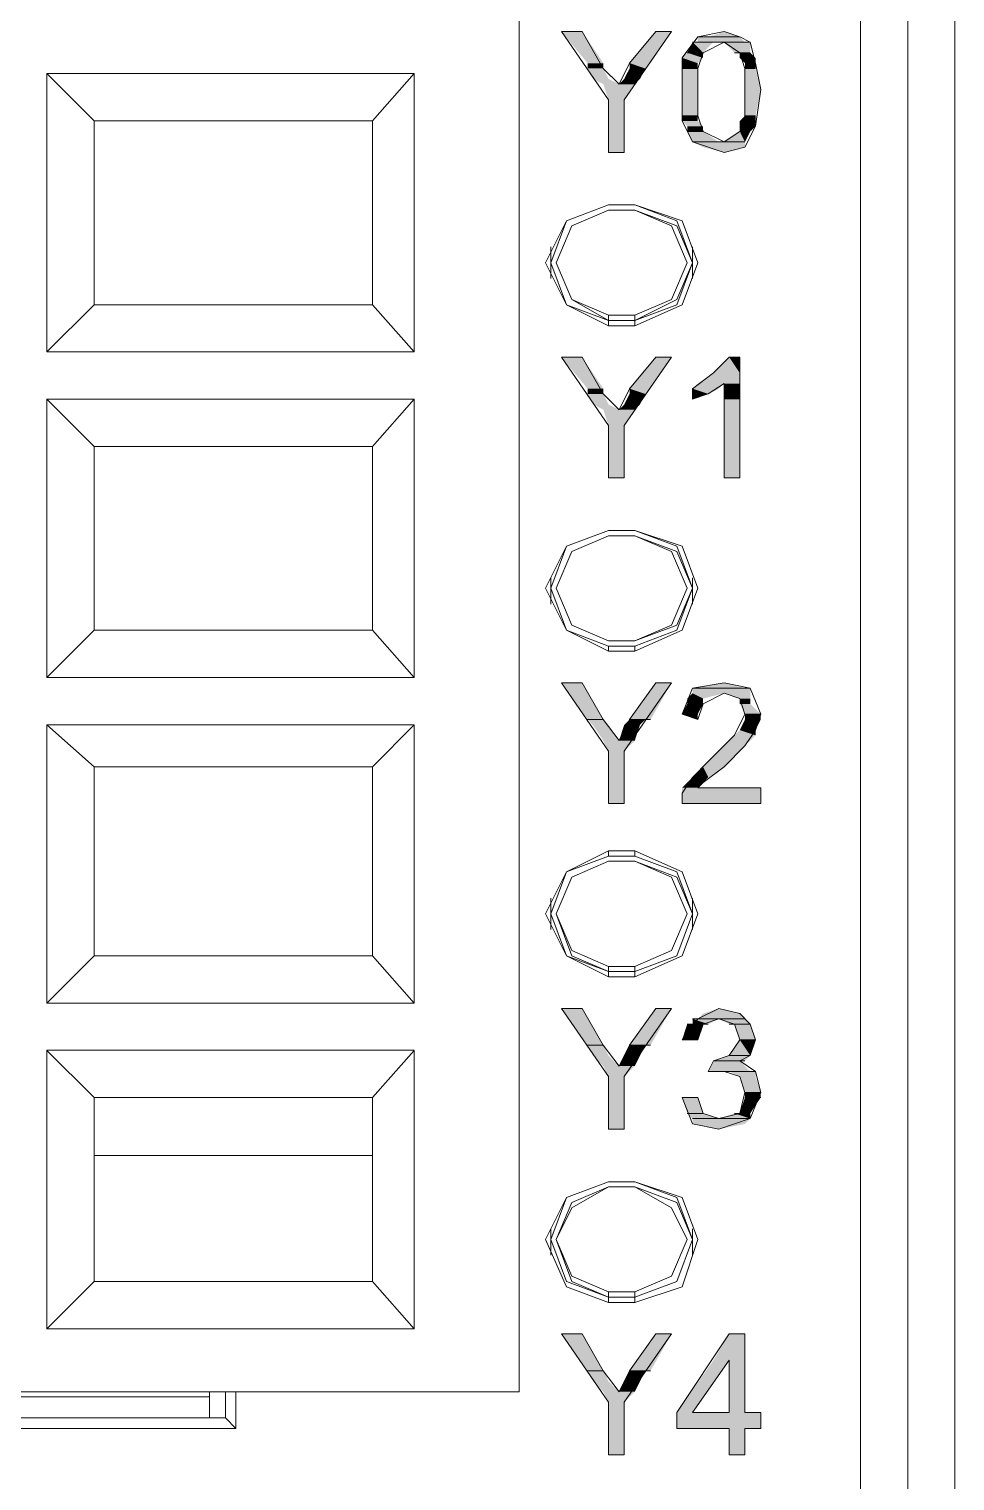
# Model space of a CAD drawing. Header units: millimetres. Extents: x -11 to 1219, y 0 to 1751.
# Drawn here: x 242.86 to 252.85, y 927.26 to 942.92 of the extents above; entities that cross this region are included whole.
import ezdxf

# ---------------------------------------------------------------- set-up
doc = ezdxf.new("R2010")
doc.units = ezdxf.units.MM
doc.header["$LTSCALE"] = 10
doc.layers.add('_MULTI_WIRE', color=9, linetype='CONTINUOUS')
doc.layers.add('PDF_Geometry', color=7, linetype='CONTINUOUS', true_color=0x151d1f)
doc.layers.add('PDF_Solid Fills', color=7, linetype='CONTINUOUS', true_color=0x070809)
doc.layers.get('_MULTI_WIRE').off()

# ---------------------------------------------------------------- blocks, each defined once
blk = doc.blocks.new('DVP-28SWS211R')
at = {"layer": 'PDF_Geometry', "color": 7, "lineweight": 9, "true_color": 0xffffff}
for p, q in [((0, 0), (0, -90.359)), ((45.208, -90.359), (45.208, 0)), ((-0.51, -0.453), (-0.51, -89.906)), ((45.718, -0.453), (45.718, -89.906)), ((41.525, -3.796), (41.525, -36.257)), ((41.979, -21.584), (42.205, -21.584)), ((42.205, -21.584), (41.979, -21.584)), ((42.205, -21.584), (41.979, -21.584)), ((41.979, -21.584), (42.488, -22.321)), ((42.432, -21.981), (42.205, -21.584)), ((42.658, -22.321), (43.168, -21.584)), ((42.998, -21.584), (42.715, -21.924)), ((42.998, -21.584), (43.168, -21.584)), ((43.168, -21.584), (42.998, -21.584)), ((43.168, -21.584), (42.998, -21.584)), ((43.735, -21.584), (43.451, -21.641)), ((43.905, -21.641), (43.735, -21.584)), ((43.451, -21.641), (43.282, -21.867)), ((43.451, -21.697), (43.395, -21.697)), ((43.395, -21.697), (43.621, -21.697)), ((43.621, -21.697), (43.451, -21.697)), ((43.451, -21.697), (43.735, -21.697)), ((43.621, -21.697), (43.451, -21.697)), ((43.565, -21.641), (43.452, -21.641)), ((43.452, -21.641), (43.905, -21.641)), ((43.508, -21.811), (43.735, -21.697)), ((43.905, -21.641), (43.565, -21.641)), ((43.565, -21.641), (43.905, -21.641)), ((43.905, -21.641), (43.565, -21.641)), ((43.735, -21.697), (43.621, -21.697)), ((43.735, -21.697), (44.018, -21.697)), ((44.018, -21.697), (43.735, -21.697)), ((43.735, -21.697), (44.018, -21.697)), ((44.018, -21.697), (43.735, -21.697)), ((43.735, -21.697), (43.905, -21.811)), ((44.018, -21.697), (43.905, -21.641)), ((44.075, -21.924), (44.018, -21.697)), ((42.715, -21.924), (42.602, -22.151)), ((43.282, -21.867), (43.282, -22.207)), ((43.338, -21.811), (43.508, -21.811)), ((43.508, -21.811), (43.338, -21.811)), ((43.338, -21.811), (43.508, -21.811)), ((43.508, -21.811), (43.338, -21.811)), ((43.452, -21.981), (43.508, -21.811)), ((43.848, -21.811), (44.018, -21.811)), ((44.018, -21.811), (43.848, -21.811)), ((43.848, -21.811), (44.018, -21.811)), ((44.018, -21.811), (43.848, -21.811)), ((43.905, -21.811), (43.961, -21.981)), ((44.131, -22.207), (44.075, -21.924)), ((36.427, -22.037), (36.427, -25.04)), ((36.427, -22.037), (36.937, -22.547)), ((40.392, -22.037), (36.427, -22.037)), ((39.939, -22.547), (40.392, -22.037)), ((40.392, -25.04), (40.392, -22.037)), ((42.602, -22.151), (42.432, -21.981)), ((43.282, -21.981), (43.451, -21.981)), ((43.451, -21.981), (43.282, -21.981)), ((43.282, -21.981), (43.451, -21.981)), ((43.451, -21.981), (43.282, -21.981)), ((43.452, -22.207), (43.452, -21.981)), ((43.961, -21.981), (44.075, -21.981)), ((44.075, -21.981), (43.961, -21.981)), ((43.961, -21.981), (44.075, -21.981)), ((44.075, -21.981), (43.961, -21.981)), ((43.961, -21.981), (43.961, -22.207)), ((43.282, -22.207), (43.282, -22.547)), ((43.452, -22.491), (43.452, -22.207)), ((43.961, -22.207), (43.961, -22.491)), ((44.075, -22.604), (44.131, -22.207)), ((42.488, -22.321), (42.488, -22.887)), ((42.658, -22.887), (42.658, -22.321)), ((36.937, -22.547), (39.939, -22.547)), ((36.937, -22.547), (36.937, -24.53)), ((39.939, -24.53), (39.939, -22.547)), ((43.282, -22.491), (43.451, -22.491)), ((43.451, -22.491), (43.282, -22.491)), ((43.282, -22.491), (43.451, -22.491)), ((43.451, -22.491), (43.282, -22.491)), ((43.282, -22.547), (43.395, -22.774)), ((43.508, -22.661), (43.452, -22.491)), ((43.961, -22.491), (43.905, -22.661)), ((43.961, -22.491), (44.075, -22.491)), ((44.075, -22.491), (43.961, -22.491)), ((43.961, -22.491), (44.075, -22.491)), ((44.075, -22.491), (43.961, -22.491)), ((43.338, -22.66), (43.508, -22.66)), ((43.508, -22.66), (43.338, -22.66)), ((43.338, -22.66), (43.508, -22.66)), ((43.508, -22.66), (43.338, -22.66)), ((43.735, -22.774), (43.508, -22.661)), ((43.905, -22.661), (43.735, -22.774)), ((43.905, -22.66), (44.018, -22.66)), ((44.018, -22.66), (43.905, -22.66)), ((43.905, -22.66), (44.018, -22.66)), ((44.018, -22.66), (43.905, -22.66)), ((43.961, -22.83), (44.075, -22.604)), ((43.395, -22.774), (43.735, -22.774)), ((43.735, -22.774), (43.395, -22.774)), ((43.395, -22.774), (43.735, -22.774)), ((43.735, -22.774), (43.395, -22.774)), ((43.395, -22.774), (43.735, -22.887)), ((43.735, -22.774), (43.961, -22.774)), ((43.961, -22.774), (43.735, -22.774)), ((43.735, -22.774), (43.961, -22.774)), ((43.961, -22.774), (43.735, -22.774)), ((43.735, -22.887), (43.961, -22.83)), ((42.488, -22.887), (42.658, -22.887)), ((42.658, -22.887), (42.488, -22.887)), ((42.488, -22.887), (42.658, -22.887)), ((42.035, -23.624), (42.488, -23.454)), ((42.488, -23.454), (42.035, -23.624)), ((42.488, -23.454), (42.488, -23.454)), ((42.488, -23.454), (42.772, -23.454)), ((42.772, -23.454), (42.488, -23.454)), ((42.772, -23.454), (42.772, -23.454)), ((42.772, -23.454), (43.225, -23.624)), ((42.772, -23.454), (43.282, -23.624)), ((42.035, -23.624), (41.809, -24.077)), ((41.865, -24.077), (42.035, -23.624)), ((42.092, -23.68), (42.488, -23.51)), ((42.488, -23.51), (42.092, -23.68)), ((42.488, -23.51), (42.488, -23.51)), ((42.488, -23.51), (42.772, -23.51)), ((42.772, -23.51), (42.488, -23.51)), ((42.772, -23.51), (42.772, -23.51)), ((43.225, -23.68), (42.772, -23.51)), ((43.168, -23.68), (42.772, -23.51)), ((43.225, -23.624), (43.395, -24.077)), ((43.282, -23.624), (43.452, -24.077)), ((41.922, -24.077), (42.092, -23.68)), ((42.092, -23.68), (41.922, -24.077)), ((43.338, -24.077), (43.168, -23.68)), ((43.395, -24.077), (43.225, -23.68)), ((41.865, -24.247), (41.865, -23.907)), ((43.395, -24.247), (43.395, -23.907)), ((41.809, -24.077), (42.035, -24.53)), ((42.035, -24.53), (41.865, -24.077)), ((42.092, -24.473), (41.922, -24.077)), ((41.922, -24.077), (42.092, -24.473)), ((43.168, -24.473), (43.338, -24.077)), ((43.395, -24.077), (43.225, -24.53)), ((43.225, -24.473), (43.395, -24.077)), ((43.452, -24.077), (43.282, -24.53)), ((36.937, -24.53), (36.427, -25.04)), ((39.939, -24.53), (36.937, -24.53)), ((40.392, -25.04), (39.939, -24.53)), ((42.488, -24.7), (42.035, -24.53)), ((42.035, -24.53), (42.488, -24.757)), ((42.488, -24.643), (42.092, -24.473)), ((42.092, -24.473), (42.488, -24.7)), ((42.772, -24.7), (43.225, -24.473)), ((42.772, -24.643), (43.168, -24.473)), ((43.225, -24.53), (42.772, -24.7)), ((43.282, -24.53), (42.772, -24.757)), ((42.488, -24.7), (42.488, -24.643)), ((42.488, -24.643), (42.772, -24.643)), ((42.488, -24.7), (42.772, -24.7)), ((42.772, -24.7), (42.488, -24.7)), ((42.488, -24.757), (42.488, -24.7)), ((42.772, -24.7), (42.772, -24.643)), ((42.772, -24.757), (42.772, -24.7)), ((42.772, -24.757), (42.488, -24.757)), ((36.427, -25.04), (40.392, -25.04)), ((41.979, -25.097), (42.205, -25.097)), ((42.205, -25.097), (41.979, -25.097)), ((42.205, -25.097), (41.979, -25.097)), ((41.979, -25.097), (42.488, -25.833)), ((42.432, -25.493), (42.205, -25.097)), ((42.658, -25.833), (43.168, -25.097)), ((42.998, -25.097), (42.715, -25.436)), ((42.998, -25.097), (43.168, -25.097)), ((43.168, -25.097), (42.998, -25.097)), ((43.168, -25.097), (42.998, -25.097)), ((43.791, -25.097), (43.621, -25.266)), ((43.791, -25.097), (43.905, -25.097)), ((43.905, -25.097), (43.791, -25.097)), ((43.905, -25.097), (43.791, -25.097)), ((43.905, -26.399), (43.905, -25.097)), ((43.621, -25.266), (43.395, -25.436)), ((42.602, -25.663), (42.432, -25.493)), ((42.715, -25.436), (42.602, -25.663)), ((43.395, -25.436), (43.395, -25.55)), ((43.395, -25.55), (43.565, -25.493)), ((43.565, -25.493), (43.735, -25.38)), ((43.735, -25.38), (43.735, -26.399)), ((36.427, -25.55), (36.427, -28.552)), ((36.427, -25.55), (36.937, -26.06)), ((40.392, -25.55), (36.427, -25.55)), ((39.939, -26.06), (40.392, -25.55)), ((40.392, -28.552), (40.392, -25.55)), ((42.488, -25.833), (42.488, -26.399)), ((42.658, -26.399), (42.658, -25.833)), ((36.937, -26.06), (39.939, -26.06)), ((36.937, -26.06), (36.937, -28.042)), ((39.939, -28.042), (39.939, -26.06)), ((42.488, -26.399), (42.658, -26.399)), ((42.658, -26.399), (42.488, -26.399)), ((42.488, -26.399), (42.658, -26.399)), ((43.735, -26.399), (43.905, -26.399)), ((43.905, -26.399), (43.735, -26.399)), ((43.735, -26.399), (43.905, -26.399)), ((42.035, -27.136), (42.488, -26.966)), ((42.488, -26.966), (42.035, -27.136)), ((42.092, -27.193), (42.488, -27.023)), ((42.488, -27.023), (42.092, -27.193)), ((42.488, -26.966), (42.772, -26.966)), ((42.772, -26.966), (42.488, -26.966)), ((42.488, -26.966), (42.488, -26.966)), ((42.488, -27.023), (42.772, -27.023)), ((42.772, -27.023), (42.488, -27.023)), ((42.488, -27.023), (42.488, -27.023)), ((42.772, -26.966), (42.772, -26.966)), ((42.772, -26.966), (43.282, -27.136)), ((43.225, -27.136), (42.772, -26.966)), ((42.772, -27.023), (42.772, -27.023)), ((42.772, -27.023), (43.168, -27.193)), ((43.225, -27.193), (42.772, -27.023)), ((42.035, -27.136), (41.809, -27.589)), ((41.865, -27.589), (42.035, -27.136)), ((41.922, -27.589), (42.092, -27.193)), ((42.092, -27.193), (41.922, -27.589)), ((43.168, -27.193), (43.338, -27.589)), ((43.395, -27.589), (43.225, -27.136)), ((43.395, -27.589), (43.225, -27.193)), ((43.282, -27.136), (43.452, -27.589)), ((41.865, -27.759), (41.865, -27.476)), ((43.395, -27.759), (43.395, -27.476)), ((41.809, -27.589), (42.035, -28.042)), ((42.035, -28.042), (41.865, -27.589)), ((42.092, -27.986), (41.922, -27.589)), ((41.922, -27.589), (42.092, -27.986)), ((43.338, -27.589), (43.168, -27.986)), ((43.225, -28.042), (43.395, -27.589)), ((43.225, -27.986), (43.395, -27.589)), ((43.452, -27.589), (43.282, -28.042)), ((42.488, -28.156), (42.092, -27.986)), ((42.092, -27.986), (42.488, -28.156)), ((43.168, -27.986), (42.772, -28.156)), ((42.772, -28.156), (43.225, -27.986)), ((36.937, -28.042), (36.427, -28.552)), ((39.939, -28.042), (36.937, -28.042)), ((40.392, -28.552), (39.939, -28.042)), ((42.488, -28.212), (42.035, -28.042)), ((42.035, -28.042), (42.488, -28.269)), ((42.772, -28.156), (42.488, -28.156)), ((42.488, -28.156), (42.772, -28.156)), ((42.488, -28.156), (42.488, -28.156)), ((43.282, -28.042), (42.772, -28.269)), ((42.772, -28.212), (43.225, -28.042)), ((42.772, -28.156), (42.772, -28.156)), ((42.488, -28.212), (42.488, -28.269)), ((42.488, -28.212), (42.772, -28.212)), ((42.488, -28.269), (42.772, -28.269)), ((42.772, -28.269), (42.772, -28.212)), ((36.427, -28.552), (40.392, -28.552)), ((41.979, -28.609), (42.205, -28.609)), ((42.205, -28.609), (41.979, -28.609)), ((42.205, -28.609), (41.979, -28.609)), ((41.979, -28.609), (42.488, -29.345)), ((42.432, -29.005), (42.205, -28.609)), ((42.658, -29.345), (43.168, -28.609)), ((42.998, -28.609), (42.715, -29.005)), ((42.998, -28.609), (43.168, -28.609)), ((43.168, -28.609), (42.998, -28.609)), ((43.168, -28.609), (42.998, -28.609)), ((43.735, -28.609), (43.395, -28.666)), ((44.018, -28.666), (43.735, -28.609)), ((43.395, -28.666), (43.282, -28.949)), ((43.395, -28.666), (44.018, -28.666)), ((44.018, -28.666), (43.395, -28.666)), ((43.395, -28.666), (44.018, -28.666)), ((44.018, -28.666), (43.395, -28.666)), ((43.508, -28.835), (43.735, -28.722)), ((43.735, -28.722), (43.905, -28.779)), ((43.905, -28.779), (43.961, -28.949)), ((44.131, -28.949), (44.018, -28.666)), ((43.282, -28.949), (43.451, -28.949)), ((43.451, -28.949), (43.282, -28.949)), ((43.282, -28.949), (43.451, -28.949)), ((43.451, -28.949), (43.282, -28.949)), ((43.282, -28.949), (43.451, -28.949)), ((43.451, -28.949), (43.282, -28.949)), ((43.282, -28.949), (43.451, -28.949)), ((43.451, -28.949), (43.282, -28.949)), ((43.282, -28.949), (43.451, -29.005)), ((43.451, -29.005), (43.508, -28.835)), ((43.961, -28.949), (43.848, -29.175)), ((43.961, -28.949), (44.131, -28.949)), ((44.131, -28.949), (43.961, -28.949)), ((43.961, -28.949), (44.131, -28.949)), ((44.131, -28.949), (43.961, -28.949)), ((43.961, -28.949), (44.131, -28.949)), ((44.131, -28.949), (43.961, -28.949)), ((43.961, -28.949), (44.131, -28.949)), ((44.131, -28.949), (43.961, -28.949)), ((44.075, -29.119), (44.131, -28.949)), ((36.427, -29.062), (36.427, -32.065)), ((36.427, -29.062), (36.937, -29.515)), ((40.392, -29.062), (36.427, -29.062)), ((39.939, -29.515), (40.392, -29.062)), ((40.392, -32.065), (40.392, -29.062)), ((42.262, -29.005), (42.432, -29.005)), ((42.432, -29.005), (42.262, -29.005)), ((42.262, -29.005), (42.432, -29.005)), ((42.432, -29.005), (42.262, -29.005)), ((42.602, -29.232), (42.432, -29.005)), ((42.715, -29.005), (42.602, -29.232)), ((42.715, -29.005), (42.885, -29.005)), ((42.885, -29.005), (42.715, -29.005)), ((42.715, -29.005), (42.942, -29.005)), ((42.885, -29.005), (42.715, -29.005)), ((42.942, -29.005), (42.885, -29.005)), ((43.961, -29.289), (44.075, -29.119)), ((43.848, -29.175), (43.565, -29.459)), ((43.735, -29.515), (43.961, -29.289)), ((42.488, -29.345), (42.488, -29.912)), ((42.658, -29.912), (42.658, -29.345)), ((36.937, -29.515), (39.939, -29.515)), ((36.937, -29.515), (36.937, -31.555)), ((39.939, -31.555), (39.939, -29.515)), ((43.565, -29.459), (43.395, -29.629)), ((43.508, -29.685), (43.735, -29.515)), ((43.395, -29.629), (43.282, -29.799)), ((43.451, -29.742), (43.508, -29.685)), ((43.451, -29.742), (44.131, -29.742)), ((44.131, -29.742), (43.451, -29.742)), ((44.131, -29.742), (43.451, -29.742)), ((44.131, -29.912), (44.131, -29.742)), ((42.488, -29.912), (42.658, -29.912)), ((42.658, -29.912), (42.488, -29.912)), ((42.488, -29.912), (42.658, -29.912)), ((43.282, -29.799), (43.282, -29.912)), ((43.282, -29.912), (44.131, -29.912)), ((44.131, -29.912), (43.282, -29.912)), ((43.282, -29.912), (44.131, -29.912)), ((42.035, -30.648), (42.488, -30.422)), ((42.488, -30.478), (42.035, -30.648)), ((42.092, -30.705), (42.488, -30.535)), ((42.488, -30.535), (42.092, -30.705)), ((42.772, -30.422), (42.488, -30.422)), ((42.488, -30.422), (42.488, -30.478)), ((42.772, -30.478), (42.488, -30.478)), ((42.488, -30.535), (42.772, -30.535)), ((42.772, -30.535), (42.488, -30.535)), ((42.488, -30.535), (42.488, -30.535)), ((42.772, -30.478), (42.772, -30.422)), ((42.772, -30.422), (43.282, -30.648)), ((42.772, -30.478), (43.225, -30.648)), ((42.772, -30.535), (42.772, -30.535)), ((43.225, -30.705), (42.772, -30.535)), ((43.168, -30.705), (42.772, -30.535)), ((41.809, -31.102), (42.035, -30.648)), ((42.035, -30.648), (41.865, -31.102)), ((43.225, -30.648), (43.395, -31.102)), ((43.282, -30.648), (43.452, -31.102)), ((41.922, -31.102), (42.092, -30.705)), ((42.092, -30.705), (41.922, -31.102)), ((43.338, -31.102), (43.168, -30.705)), ((43.395, -31.102), (43.225, -30.705)), ((41.865, -31.271), (41.865, -30.932)), ((43.395, -31.271), (43.395, -30.932)), ((42.035, -31.555), (41.809, -31.102)), ((41.865, -31.102), (42.035, -31.555)), ((42.092, -31.498), (41.922, -31.102)), ((41.922, -31.102), (42.092, -31.555)), ((43.168, -31.498), (43.338, -31.102)), ((43.395, -31.102), (43.225, -31.555)), ((43.225, -31.555), (43.395, -31.102)), ((43.452, -31.102), (43.282, -31.555)), ((36.937, -31.555), (36.427, -32.065)), ((39.939, -31.555), (36.937, -31.555)), ((40.392, -32.065), (39.939, -31.555)), ((42.488, -31.781), (42.035, -31.555)), ((42.035, -31.555), (42.488, -31.725)), ((42.488, -31.668), (42.092, -31.498)), ((42.092, -31.555), (42.488, -31.725)), ((42.772, -31.668), (43.168, -31.498)), ((43.225, -31.555), (42.772, -31.725)), ((43.282, -31.555), (42.772, -31.781)), ((42.772, -31.725), (43.225, -31.555)), ((42.488, -31.668), (42.772, -31.668)), ((42.488, -31.725), (42.488, -31.668)), ((42.488, -31.725), (42.488, -31.781)), ((42.772, -31.725), (42.488, -31.725)), ((42.488, -31.725), (42.772, -31.725)), ((42.488, -31.781), (42.772, -31.781)), ((42.772, -31.725), (42.772, -31.668)), ((42.772, -31.781), (42.772, -31.725)), ((36.427, -32.065), (40.392, -32.065)), ((41.979, -32.121), (42.205, -32.121)), ((42.205, -32.121), (41.979, -32.121)), ((42.205, -32.121), (41.979, -32.121)), ((41.979, -32.121), (42.488, -32.858)), ((42.432, -32.518), (42.205, -32.121)), ((42.658, -32.858), (43.168, -32.121)), ((42.998, -32.121), (42.715, -32.518)), ((42.998, -32.121), (43.168, -32.121)), ((43.168, -32.121), (42.998, -32.121)), ((43.168, -32.121), (42.998, -32.121)), ((43.451, -32.235), (43.282, -32.461)), ((43.451, -32.235), (43.395, -32.235)), ((43.395, -32.235), (43.961, -32.235)), ((43.678, -32.121), (43.451, -32.235)), ((43.961, -32.235), (43.451, -32.235)), ((43.451, -32.235), (43.961, -32.235)), ((43.961, -32.235), (43.451, -32.235)), ((43.508, -32.291), (43.678, -32.235)), ((43.905, -32.178), (43.678, -32.121)), ((43.678, -32.235), (43.848, -32.291)), ((44.018, -32.291), (43.905, -32.178)), ((43.395, -32.291), (43.338, -32.291)), ((43.338, -32.291), (43.508, -32.291)), ((43.338, -32.291), (43.508, -32.291)), ((43.508, -32.291), (43.338, -32.291)), ((43.338, -32.291), (43.508, -32.291)), ((43.508, -32.291), (43.338, -32.291)), ((43.508, -32.291), (43.395, -32.291)), ((43.395, -32.291), (43.565, -32.291)), ((43.508, -32.291), (43.395, -32.291)), ((43.451, -32.461), (43.508, -32.291)), ((43.565, -32.291), (43.508, -32.291)), ((43.791, -32.291), (44.018, -32.291)), ((44.018, -32.291), (43.791, -32.291)), ((43.791, -32.291), (44.018, -32.291)), ((44.018, -32.291), (43.791, -32.291)), ((43.848, -32.291), (44.018, -32.291)), ((44.018, -32.291), (43.848, -32.291)), ((43.848, -32.291), (44.018, -32.291)), ((44.018, -32.291), (43.848, -32.291)), ((43.848, -32.291), (43.905, -32.461)), ((44.075, -32.461), (44.018, -32.291)), ((36.427, -32.574), (36.427, -35.577)), ((40.392, -32.574), (36.427, -32.574)), ((36.427, -32.575), (36.937, -33.084)), ((39.939, -33.084), (40.392, -32.575)), ((40.392, -35.577), (40.392, -32.575)), ((42.262, -32.518), (42.432, -32.518)), ((42.432, -32.518), (42.262, -32.518)), ((42.262, -32.518), (42.432, -32.518)), ((42.432, -32.518), (42.262, -32.518)), ((42.602, -32.744), (42.432, -32.518)), ((42.715, -32.518), (42.602, -32.744)), ((42.715, -32.518), (42.885, -32.518)), ((42.885, -32.518), (42.715, -32.518)), ((42.715, -32.518), (42.942, -32.518)), ((42.885, -32.518), (42.715, -32.518)), ((42.942, -32.518), (42.885, -32.518)), ((43.282, -32.461), (43.451, -32.461)), ((43.451, -32.461), (43.282, -32.461)), ((43.282, -32.461), (43.451, -32.461)), ((43.451, -32.461), (43.282, -32.461)), ((43.282, -32.461), (43.451, -32.461)), ((43.451, -32.461), (43.282, -32.461)), ((43.282, -32.461), (43.451, -32.461)), ((43.451, -32.461), (43.282, -32.461)), ((43.282, -32.461), (43.451, -32.461)), ((43.451, -32.461), (43.282, -32.461)), ((43.282, -32.461), (43.451, -32.461)), ((43.905, -32.461), (43.791, -32.631)), ((43.905, -32.461), (44.075, -32.461)), ((44.075, -32.461), (43.905, -32.461)), ((43.905, -32.461), (44.075, -32.461)), ((44.075, -32.461), (43.905, -32.461)), ((43.905, -32.461), (44.075, -32.461)), ((44.075, -32.461), (43.905, -32.461)), ((43.905, -32.461), (44.075, -32.461)), ((44.075, -32.461), (43.905, -32.461)), ((43.905, -32.461), (44.075, -32.461)), ((44.075, -32.461), (43.905, -32.461)), ((43.905, -32.461), (44.075, -32.461)), ((44.075, -32.461), (43.905, -32.461)), ((44.018, -32.631), (44.075, -32.461)), ((43.621, -32.688), (43.565, -32.801)), ((43.791, -32.631), (43.621, -32.688)), ((43.621, -32.688), (43.621, -32.688)), ((43.621, -32.688), (43.621, -32.688)), ((43.621, -32.688), (43.961, -32.688)), ((43.961, -32.688), (43.621, -32.688)), ((43.621, -32.688), (43.961, -32.688)), ((43.961, -32.688), (43.621, -32.688)), ((43.621, -32.688), (43.905, -32.688)), ((43.905, -32.688), (43.621, -32.688)), ((43.621, -32.688), (43.961, -32.688)), ((43.905, -32.688), (43.621, -32.688)), ((43.791, -32.631), (44.018, -32.631)), ((44.018, -32.631), (43.791, -32.631)), ((43.791, -32.631), (44.018, -32.631)), ((44.018, -32.631), (43.791, -32.631)), ((43.905, -32.688), (44.018, -32.631)), ((43.961, -32.688), (43.905, -32.688)), ((44.075, -32.801), (43.905, -32.688)), ((42.488, -32.858), (42.488, -33.424)), ((42.658, -33.424), (42.658, -32.858)), ((43.565, -32.801), (43.735, -32.801)), ((43.735, -32.801), (43.565, -32.801)), ((43.565, -32.801), (43.565, -32.801)), ((43.565, -32.801), (43.735, -32.801)), ((43.735, -32.801), (44.018, -32.801)), ((44.018, -32.801), (43.735, -32.801)), ((43.735, -32.801), (44.018, -32.801)), ((44.018, -32.801), (43.735, -32.801)), ((43.735, -32.801), (44.075, -32.801)), ((44.075, -32.801), (43.735, -32.801)), ((43.735, -32.801), (44.075, -32.801)), ((44.075, -32.801), (43.735, -32.801)), ((43.735, -32.801), (43.905, -32.858)), ((43.905, -32.858), (43.961, -33.028)), ((44.131, -33.028), (44.075, -32.801)), ((43.961, -33.028), (43.905, -33.254)), ((43.961, -33.028), (44.131, -33.028)), ((44.131, -33.028), (43.961, -33.028)), ((43.961, -33.028), (44.131, -33.028)), ((44.131, -33.028), (43.961, -33.028)), ((44.018, -33.311), (44.131, -33.028)), ((36.937, -33.084), (39.939, -33.084)), ((36.937, -33.084), (36.937, -35.067)), ((39.939, -35.067), (39.939, -33.084)), ((43.451, -33.084), (43.282, -33.084)), ((43.282, -33.084), (43.451, -33.084)), ((43.451, -33.084), (43.282, -33.084)), ((43.282, -33.084), (43.395, -33.368)), ((43.451, -33.084), (43.451, -33.084)), ((43.508, -33.254), (43.451, -33.084)), ((43.961, -33.084), (44.131, -33.084)), ((44.131, -33.084), (43.961, -33.084)), ((43.961, -33.084), (44.131, -33.084)), ((44.131, -33.084), (43.961, -33.084)), ((43.338, -33.254), (43.508, -33.254)), ((43.508, -33.254), (43.338, -33.254)), ((43.338, -33.254), (43.508, -33.254)), ((43.508, -33.254), (43.338, -33.254)), ((43.395, -33.311), (44.018, -33.311)), ((44.018, -33.311), (43.395, -33.311)), ((43.395, -33.311), (44.018, -33.311)), ((44.018, -33.311), (43.395, -33.311)), ((43.678, -33.311), (43.508, -33.254)), ((43.905, -33.254), (43.678, -33.311)), ((43.678, -33.424), (44.018, -33.311)), ((43.905, -33.254), (43.848, -33.254)), ((43.848, -33.254), (44.018, -33.254)), ((44.018, -33.254), (43.905, -33.254)), ((43.905, -33.254), (44.018, -33.254)), ((44.018, -33.254), (43.905, -33.254)), ((42.488, -33.424), (42.658, -33.424)), ((42.658, -33.424), (42.488, -33.424)), ((42.488, -33.424), (42.658, -33.424)), ((43.395, -33.368), (43.678, -33.424)), ((36.937, -33.708), (39.939, -33.708)), ((42.035, -34.161), (42.488, -33.991)), ((42.488, -33.991), (42.035, -34.161)), ((42.488, -33.991), (42.772, -33.991)), ((42.772, -33.991), (42.488, -33.991)), ((42.488, -33.991), (42.488, -33.991)), ((42.772, -33.991), (42.772, -33.991)), ((42.772, -33.991), (43.225, -34.161)), ((42.772, -33.991), (43.282, -34.161)), ((42.092, -34.274), (42.488, -34.047)), ((42.488, -34.047), (42.092, -34.217)), ((42.488, -34.047), (42.772, -34.047)), ((42.772, -34.047), (42.488, -34.047)), ((42.488, -34.047), (42.488, -34.047)), ((42.772, -34.047), (42.772, -34.047)), ((43.225, -34.217), (42.772, -34.047)), ((43.168, -34.274), (42.772, -34.047)), ((42.035, -34.161), (41.809, -34.614)), ((41.865, -34.614), (42.035, -34.161)), ((42.092, -34.217), (41.922, -34.614)), ((41.922, -34.614), (42.092, -34.274)), ((43.338, -34.614), (43.168, -34.274)), ((43.225, -34.161), (43.395, -34.614)), ((43.395, -34.614), (43.225, -34.217)), ((43.282, -34.161), (43.452, -34.614)), ((41.809, -34.614), (42.035, -35.124)), ((41.865, -34.784), (41.865, -34.501)), ((42.035, -35.067), (41.865, -34.614)), ((42.092, -35.011), (41.922, -34.614)), ((41.922, -34.614), (42.092, -35.067)), ((43.168, -35.01), (43.338, -34.614)), ((43.395, -34.614), (43.225, -35.067)), ((43.225, -35.067), (43.395, -34.614)), ((43.452, -34.614), (43.282, -35.124)), ((43.395, -34.784), (43.395, -34.501)), ((36.937, -35.067), (36.427, -35.577)), ((39.939, -35.067), (36.937, -35.067)), ((40.392, -35.577), (39.939, -35.067)), ((42.488, -35.237), (42.035, -35.067)), ((42.488, -35.18), (42.092, -35.011)), ((42.092, -35.067), (42.488, -35.237)), ((42.772, -35.18), (43.168, -35.01)), ((43.225, -35.067), (42.772, -35.237)), ((42.772, -35.237), (43.225, -35.067)), ((42.035, -35.124), (42.488, -35.294)), ((42.488, -35.18), (42.772, -35.18)), ((42.488, -35.237), (42.488, -35.18)), ((42.488, -35.237), (42.488, -35.294)), ((42.772, -35.237), (42.488, -35.237)), ((42.488, -35.237), (42.772, -35.237)), ((43.282, -35.124), (42.772, -35.294)), ((42.772, -35.237), (42.772, -35.18)), ((42.772, -35.294), (42.772, -35.237)), ((42.488, -35.294), (42.772, -35.294)), ((36.427, -35.577), (40.392, -35.577)), ((41.979, -35.634), (42.205, -35.634)), ((42.205, -35.634), (41.979, -35.634)), ((42.205, -35.634), (41.979, -35.634)), ((41.979, -35.634), (42.488, -36.37)), ((42.432, -36.03), (42.205, -35.634)), ((42.658, -36.37), (43.168, -35.634)), ((42.998, -35.634), (42.715, -36.03)), ((42.998, -35.634), (43.168, -35.634)), ((43.168, -35.634), (42.998, -35.634)), ((43.168, -35.634), (42.998, -35.634)), ((43.791, -35.634), (43.225, -36.483)), ((43.791, -35.634), (43.961, -35.634)), ((43.961, -35.634), (43.791, -35.634)), ((43.961, -35.634), (43.791, -35.634)), ((43.961, -36.483), (43.961, -35.634)), ((43.395, -36.483), (43.791, -35.917)), ((43.791, -35.917), (43.791, -36.483)), ((42.262, -36.03), (42.432, -36.03)), ((42.432, -36.03), (42.262, -36.03)), ((42.262, -36.03), (42.432, -36.03)), ((42.432, -36.03), (42.262, -36.03)), ((42.602, -36.257), (42.432, -36.03)), ((42.715, -36.03), (42.602, -36.257)), ((42.715, -36.03), (42.885, -36.03)), ((42.885, -36.03), (42.715, -36.03)), ((42.715, -36.03), (42.942, -36.03)), ((42.885, -36.03), (42.715, -36.03)), ((42.942, -36.03), (42.885, -36.03)), ((30.365, -36.257), (41.525, -36.257)), ((38.183, -36.313), (31.158, -36.313)), ((38.183, -36.54), (38.183, -36.257)), ((38.353, -36.54), (38.353, -36.257)), ((38.466, -36.653), (38.466, -36.257)), ((42.488, -36.37), (42.488, -36.937)), ((42.658, -36.937), (42.658, -36.37)), ((43.225, -36.483), (43.225, -36.653)), ((43.395, -36.483), (43.791, -36.483)), ((43.791, -36.483), (43.395, -36.483)), ((43.791, -36.483), (43.395, -36.483)), ((43.961, -36.483), (44.131, -36.483)), ((44.131, -36.483), (43.961, -36.483)), ((44.131, -36.483), (43.961, -36.483)), ((44.131, -36.653), (44.131, -36.483)), ((38.466, -36.653), (30.818, -36.653)), ((30.932, -36.54), (38.353, -36.54)), ((38.353, -36.54), (38.466, -36.653)), ((43.225, -36.653), (43.791, -36.653)), ((43.791, -36.653), (43.225, -36.653)), ((43.225, -36.653), (43.791, -36.653)), ((43.791, -36.653), (43.791, -36.937)), ((43.961, -36.653), (44.131, -36.653)), ((44.131, -36.653), (43.961, -36.653)), ((43.961, -36.937), (43.961, -36.653)), ((43.961, -36.653), (44.131, -36.653)), ((42.488, -36.937), (42.658, -36.937)), ((42.658, -36.937), (42.488, -36.937)), ((42.488, -36.937), (42.658, -36.937)), ((43.791, -36.937), (43.961, -36.937)), ((43.961, -36.937), (43.791, -36.937)), ((43.791, -36.937), (43.961, -36.937))]:
    blk.add_line(p, q, dxfattribs=at)
at = {"layer": 'PDF_Solid Fills', "color": 7, "lineweight": 9, "true_color": 0xffffff, "transparency": 33554559}
for points in [[(41.979, -21.584), (42.262, -21.924), (42.432, -21.924)], [(41.979, -21.584), (42.205, -21.584), (42.432, -21.924)], [(42.998, -21.584), (42.715, -21.924), (42.942, -21.924)], [(42.998, -21.584), (43.168, -21.584), (42.942, -21.924)], [(43.735, -21.584), (43.565, -21.641), (43.905, -21.641)], [(43.395, -21.697), (43.338, -21.811), (43.508, -21.811)], [(43.395, -21.697), (43.621, -21.697), (43.508, -21.811)], [(43.451, -21.641), (43.451, -21.697), (43.961, -21.697)], [(43.451, -21.641), (43.905, -21.641), (43.961, -21.697)], [(43.735, -21.697), (43.848, -21.811), (44.018, -21.811)], [(43.735, -21.697), (44.018, -21.697), (44.018, -21.811)], [(42.262, -21.924), (42.262, -21.981), (42.432, -21.981)], [(42.262, -21.924), (42.432, -21.924), (42.432, -21.981)], [(42.715, -21.924), (42.715, -21.981), (42.885, -21.981)], [(42.715, -21.924), (42.942, -21.924), (42.885, -21.981)], [(43.338, -21.811), (43.282, -21.867), (43.508, -21.867)], [(43.282, -21.867), (43.282, -21.924), (43.451, -21.924)], [(43.282, -21.867), (43.508, -21.867), (43.451, -21.924)], [(43.282, -21.924), (43.282, -21.981), (43.451, -21.981)], [(43.282, -21.924), (43.451, -21.924), (43.451, -21.981)], [(43.338, -21.811), (43.508, -21.811), (43.508, -21.867)], [(43.905, -21.811), (43.905, -21.867), (44.075, -21.867)], [(43.905, -21.811), (44.018, -21.811), (44.075, -21.867)], [(43.905, -21.867), (43.961, -21.924), (44.075, -21.924)], [(43.905, -21.867), (44.075, -21.867), (44.075, -21.924)], [(43.961, -21.924), (43.961, -21.981), (44.075, -21.981)], [(43.961, -21.924), (44.075, -21.924), (44.075, -21.981)], [(42.262, -21.981), (42.318, -22.094), (42.488, -22.094)], [(42.262, -21.981), (42.432, -21.981), (42.488, -22.094)], [(42.715, -21.981), (42.658, -22.094), (42.828, -22.094)], [(42.715, -21.981), (42.885, -21.981), (42.828, -22.094)], [(43.282, -21.981), (43.282, -22.207), (43.451, -22.207)], [(43.282, -21.981), (43.451, -21.981), (43.451, -22.207)], [(43.961, -21.981), (43.961, -22.207), (44.131, -22.207)], [(43.961, -21.981), (44.075, -21.981), (44.131, -22.207)], [(42.318, -22.094), (42.432, -22.151), (42.602, -22.151)], [(42.318, -22.094), (42.488, -22.094), (42.602, -22.151)], [(42.432, -22.151), (42.488, -22.321), (42.658, -22.321)], [(42.432, -22.151), (42.772, -22.151), (42.658, -22.321)], [(42.658, -22.094), (42.602, -22.151), (42.772, -22.151)], [(42.658, -22.094), (42.828, -22.094), (42.772, -22.151)], [(43.282, -22.207), (43.282, -22.491), (43.451, -22.491)], [(43.282, -22.207), (43.451, -22.207), (43.451, -22.491)], [(43.961, -22.207), (43.961, -22.491), (44.075, -22.491)], [(43.961, -22.207), (44.131, -22.207), (44.075, -22.491)], [(42.488, -22.321), (42.488, -22.887), (42.658, -22.887)], [(42.488, -22.321), (42.658, -22.321), (42.658, -22.887)], [(43.282, -22.491), (43.282, -22.547), (43.451, -22.547)], [(43.282, -22.491), (43.451, -22.491), (43.451, -22.547)], [(43.282, -22.547), (43.338, -22.604), (43.508, -22.604)], [(43.282, -22.547), (43.451, -22.547), (43.508, -22.604)], [(43.961, -22.491), (43.905, -22.547), (44.075, -22.547)], [(43.905, -22.547), (43.905, -22.604), (44.075, -22.604)], [(43.905, -22.547), (44.075, -22.547), (44.075, -22.604)], [(43.961, -22.491), (44.075, -22.491), (44.075, -22.547)], [(43.338, -22.604), (43.338, -22.66), (43.508, -22.66)], [(43.338, -22.604), (43.508, -22.604), (43.508, -22.66)], [(43.338, -22.66), (43.395, -22.774), (43.678, -22.774)], [(43.338, -22.66), (43.508, -22.66), (43.678, -22.774)], [(43.905, -22.66), (43.735, -22.774), (43.961, -22.774)], [(43.905, -22.604), (43.905, -22.66), (44.018, -22.66)], [(43.905, -22.604), (44.075, -22.604), (44.018, -22.66)], [(43.905, -22.66), (44.018, -22.66), (43.961, -22.774)], [(43.395, -22.774), (43.508, -22.83), (43.961, -22.83)], [(43.395, -22.774), (43.961, -22.774), (43.961, -22.83)], [(43.508, -22.83), (43.961, -22.83), (43.735, -22.887)], [(41.979, -25.097), (42.262, -25.436), (42.432, -25.436)], [(41.979, -25.097), (42.205, -25.097), (42.432, -25.436)], [(42.998, -25.097), (42.715, -25.436), (42.942, -25.436)], [(42.998, -25.097), (43.168, -25.097), (42.942, -25.436)], [(43.791, -25.097), (43.621, -25.266), (43.905, -25.266)], [(43.791, -25.097), (43.905, -25.097), (43.905, -25.266)], [(43.621, -25.266), (43.452, -25.38), (43.905, -25.38)], [(43.621, -25.266), (43.905, -25.266), (43.905, -25.38)], [(42.262, -25.436), (42.262, -25.493), (42.432, -25.493)], [(42.262, -25.436), (42.432, -25.436), (42.432, -25.493)], [(42.262, -25.493), (42.318, -25.606), (42.488, -25.606)], [(42.262, -25.493), (42.432, -25.493), (42.488, -25.606)], [(42.715, -25.493), (42.658, -25.606), (42.828, -25.606)], [(42.715, -25.436), (42.715, -25.493), (42.885, -25.493)], [(42.715, -25.436), (42.942, -25.436), (42.885, -25.493)], [(42.715, -25.493), (42.885, -25.493), (42.828, -25.606)], [(43.451, -25.38), (43.395, -25.436), (43.678, -25.436)], [(43.395, -25.436), (43.395, -25.493), (43.565, -25.493)], [(43.395, -25.436), (43.678, -25.436), (43.565, -25.493)], [(43.395, -25.493), (43.565, -25.493), (43.395, -25.55)], [(43.451, -25.38), (43.735, -25.38), (43.678, -25.436)], [(43.735, -25.38), (43.735, -25.436), (43.905, -25.436)], [(43.735, -25.38), (43.905, -25.38), (43.905, -25.436)], [(43.735, -25.436), (43.735, -25.493), (43.905, -25.493)], [(43.735, -25.436), (43.905, -25.436), (43.905, -25.493)], [(43.735, -25.493), (43.735, -25.55), (43.905, -25.55)], [(43.735, -25.493), (43.905, -25.493), (43.905, -25.55)], [(42.318, -25.606), (42.432, -25.663), (42.602, -25.663)], [(42.318, -25.606), (42.488, -25.606), (42.602, -25.663)], [(42.432, -25.663), (42.488, -25.833), (42.658, -25.833)], [(42.432, -25.663), (42.772, -25.663), (42.658, -25.833)], [(42.658, -25.606), (42.602, -25.663), (42.772, -25.663)], [(42.658, -25.606), (42.828, -25.606), (42.772, -25.663)], [(43.735, -25.55), (43.735, -26.4), (43.905, -26.4)], [(43.735, -25.55), (43.905, -25.55), (43.905, -26.4)], [(42.488, -25.833), (42.488, -26.4), (42.658, -26.4)], [(42.488, -25.833), (42.658, -25.833), (42.658, -26.4)], [(41.979, -28.609), (42.262, -29.005), (42.432, -29.005)], [(41.979, -28.609), (42.205, -28.609), (42.432, -29.005)], [(42.998, -28.609), (42.715, -29.005), (42.942, -29.005)], [(42.998, -28.609), (43.168, -28.609), (42.942, -29.005)], [(43.735, -28.609), (43.395, -28.666), (43.961, -28.666)], [(43.395, -28.722), (43.338, -28.779), (43.508, -28.779)], [(43.338, -28.779), (43.338, -28.836), (43.508, -28.836)], [(43.338, -28.779), (43.508, -28.779), (43.508, -28.836)], [(43.395, -28.666), (43.395, -28.722), (44.018, -28.722)], [(43.395, -28.666), (44.018, -28.666), (44.018, -28.722)], [(43.395, -28.722), (43.735, -28.722), (43.508, -28.779)], [(43.735, -28.722), (43.905, -28.779), (44.018, -28.779)], [(43.735, -28.722), (44.018, -28.722), (44.018, -28.779)], [(43.905, -28.779), (43.905, -28.836), (44.018, -28.836)], [(43.905, -28.779), (44.018, -28.779), (44.018, -28.836)], [(43.338, -28.836), (43.282, -28.949), (43.451, -28.949)], [(43.282, -28.949), (43.451, -28.949), (43.451, -29.005)], [(43.338, -28.836), (43.508, -28.836), (43.451, -28.949)], [(43.905, -28.836), (43.961, -28.949), (44.131, -28.949)], [(43.905, -28.836), (44.018, -28.836), (44.131, -28.949)], [(43.961, -28.949), (43.961, -29.005), (44.131, -29.005)], [(43.961, -28.949), (44.131, -28.949), (44.131, -29.005)], [(42.262, -29.005), (42.318, -29.062), (42.488, -29.062)], [(42.262, -29.005), (42.432, -29.005), (42.488, -29.062)], [(42.318, -29.062), (42.432, -29.232), (42.602, -29.232)], [(42.318, -29.062), (42.488, -29.062), (42.602, -29.232)], [(42.658, -29.062), (42.602, -29.232), (42.772, -29.232)], [(42.715, -29.005), (42.658, -29.062), (42.828, -29.062)], [(42.658, -29.062), (42.828, -29.062), (42.772, -29.232)], [(42.715, -29.005), (42.885, -29.005), (42.828, -29.062)], [(43.905, -29.119), (43.848, -29.175), (44.075, -29.175)], [(43.961, -29.005), (43.905, -29.119), (44.075, -29.119)], [(43.905, -29.119), (44.075, -29.119), (44.075, -29.175)], [(43.961, -29.005), (44.131, -29.005), (44.075, -29.119)], [(42.432, -29.232), (42.488, -29.345), (42.658, -29.345)], [(42.432, -29.232), (42.772, -29.232), (42.658, -29.345)], [(43.735, -29.289), (43.565, -29.459), (43.791, -29.459)], [(43.848, -29.175), (43.735, -29.289), (43.961, -29.289)], [(43.735, -29.289), (43.961, -29.289), (43.791, -29.459)], [(43.848, -29.175), (44.075, -29.175), (43.961, -29.289)], [(42.488, -29.345), (42.488, -29.912), (42.658, -29.912)], [(42.488, -29.345), (42.658, -29.345), (42.658, -29.912)], [(43.508, -29.515), (43.395, -29.629), (43.565, -29.629)], [(43.565, -29.459), (43.508, -29.515), (43.735, -29.515)], [(43.508, -29.515), (43.735, -29.515), (43.565, -29.629)], [(43.565, -29.459), (43.791, -29.459), (43.735, -29.515)], [(43.338, -29.685), (43.282, -29.742), (43.451, -29.742)], [(43.282, -29.742), (43.282, -29.799), (44.131, -29.799)], [(43.282, -29.742), (44.131, -29.742), (44.131, -29.799)], [(43.395, -29.629), (43.338, -29.685), (43.508, -29.685)], [(43.338, -29.685), (43.508, -29.685), (43.451, -29.742)], [(43.395, -29.629), (43.565, -29.629), (43.508, -29.685)], [(43.282, -29.799), (43.282, -29.912), (44.131, -29.912)], [(43.282, -29.799), (44.131, -29.799), (44.131, -29.912)], [(41.979, -32.121), (42.262, -32.518), (42.432, -32.518)], [(41.979, -32.121), (42.205, -32.121), (42.432, -32.518)], [(42.998, -32.121), (42.715, -32.518), (42.942, -32.518)], [(42.998, -32.121), (43.168, -32.121), (42.942, -32.518)], [(43.395, -32.235), (43.395, -32.291), (43.565, -32.291)], [(43.395, -32.235), (43.678, -32.235), (43.565, -32.291)], [(43.508, -32.178), (43.452, -32.235), (43.961, -32.235)], [(43.678, -32.121), (43.508, -32.178), (43.905, -32.178)], [(43.508, -32.178), (43.905, -32.178), (43.961, -32.235)], [(43.678, -32.235), (43.791, -32.291), (44.018, -32.291)], [(43.678, -32.235), (43.961, -32.235), (44.018, -32.291)], [(43.338, -32.291), (43.282, -32.461), (43.451, -32.461)], [(43.338, -32.291), (43.508, -32.291), (43.451, -32.461)], [(43.848, -32.291), (43.905, -32.461), (44.075, -32.461)], [(43.848, -32.291), (44.018, -32.291), (44.075, -32.461)], [(42.262, -32.518), (42.318, -32.631), (42.488, -32.631)], [(42.262, -32.518), (42.432, -32.518), (42.488, -32.631)], [(42.715, -32.518), (42.658, -32.631), (42.828, -32.631)], [(42.715, -32.518), (42.885, -32.518), (42.828, -32.631)], [(43.905, -32.461), (43.791, -32.631), (44.018, -32.631)], [(43.905, -32.461), (44.075, -32.461), (44.018, -32.631)], [(42.318, -32.631), (42.432, -32.744), (42.602, -32.744)], [(42.318, -32.631), (42.488, -32.631), (42.602, -32.744)], [(42.658, -32.631), (42.602, -32.744), (42.772, -32.744)], [(42.658, -32.631), (42.828, -32.631), (42.772, -32.744)], [(43.621, -32.688), (43.565, -32.801), (44.018, -32.801)], [(43.791, -32.631), (43.621, -32.688), (43.961, -32.688)], [(43.621, -32.688), (43.905, -32.688), (44.018, -32.801)], [(43.791, -32.631), (44.018, -32.631), (43.961, -32.688)], [(42.432, -32.744), (42.488, -32.858), (42.658, -32.858)], [(42.432, -32.744), (42.772, -32.744), (42.658, -32.858)], [(42.488, -32.858), (42.488, -33.424), (42.658, -33.424)], [(42.488, -32.858), (42.658, -32.858), (42.658, -33.424)], [(43.791, -32.801), (43.905, -32.858), (44.075, -32.858)], [(43.791, -32.801), (44.075, -32.801), (44.075, -32.858)], [(43.905, -32.858), (43.961, -33.028), (44.131, -33.028)], [(43.905, -32.858), (44.075, -32.858), (44.131, -33.028)], [(43.961, -33.028), (43.961, -33.084), (44.131, -33.084)], [(43.961, -33.028), (44.131, -33.028), (44.131, -33.084)], [(43.282, -33.084), (43.338, -33.254), (43.508, -33.254)], [(43.282, -33.084), (43.451, -33.084), (43.508, -33.254)], [(43.961, -33.084), (43.905, -33.254), (44.018, -33.254)], [(43.961, -33.084), (44.131, -33.084), (44.018, -33.254)], [(43.338, -33.254), (43.395, -33.311), (43.678, -33.311)], [(43.338, -33.254), (43.508, -33.254), (43.678, -33.311)], [(43.395, -33.311), (43.395, -33.368), (43.961, -33.368)], [(43.395, -33.311), (44.018, -33.311), (43.961, -33.368)], [(43.848, -33.254), (43.678, -33.311), (44.018, -33.311)], [(43.848, -33.254), (44.018, -33.254), (44.018, -33.311)], [(43.395, -33.368), (43.961, -33.368), (43.678, -33.424)], [(41.979, -35.634), (42.262, -36.03), (42.432, -36.03)], [(41.979, -35.634), (42.205, -35.634), (42.432, -36.03)], [(42.998, -35.634), (42.715, -36.03), (42.942, -36.03)], [(42.998, -35.634), (43.168, -35.634), (42.942, -36.03)], [(43.791, -35.634), (43.621, -35.917), (43.961, -35.917)], [(43.791, -35.634), (43.961, -35.634), (43.961, -35.917)], [(43.621, -35.917), (43.225, -36.483), (43.395, -36.483)], [(43.621, -35.917), (43.791, -35.917), (43.395, -36.483)], [(43.791, -35.917), (43.791, -36.483), (43.961, -36.483)], [(43.791, -35.917), (43.961, -35.917), (43.961, -36.483)], [(42.262, -36.03), (42.318, -36.144), (42.488, -36.144)], [(42.262, -36.03), (42.432, -36.03), (42.488, -36.144)], [(42.318, -36.144), (42.432, -36.257), (42.602, -36.257)], [(42.318, -36.144), (42.488, -36.144), (42.602, -36.257)], [(42.658, -36.144), (42.602, -36.257), (42.772, -36.257)], [(42.715, -36.03), (42.658, -36.144), (42.828, -36.144)], [(42.658, -36.144), (42.828, -36.144), (42.772, -36.257)], [(42.715, -36.03), (42.885, -36.03), (42.828, -36.144)], [(42.432, -36.257), (42.488, -36.37), (42.658, -36.37)], [(42.432, -36.257), (42.772, -36.257), (42.658, -36.37)], [(42.488, -36.37), (42.488, -36.937), (42.658, -36.937)], [(42.488, -36.37), (42.658, -36.37), (42.658, -36.937)], [(43.225, -36.483), (43.225, -36.653), (44.131, -36.653)], [(43.225, -36.483), (44.131, -36.483), (44.131, -36.653)], [(43.791, -36.653), (43.791, -36.937), (43.961, -36.937)], [(43.791, -36.653), (43.961, -36.653), (43.961, -36.937)]]:
    blk.add_solid(points, dxfattribs=at)

msp = doc.modelspace()

# ---------------------------------------------------------------- block references
at = {"layer": '_MULTI_WIRE'}
for p in [(206.6221, 964.4776), (206.6221, 964.4776), (206.6221, 964.4776), (206.6221, 964.4776), (252.8495, 964.4776)]:
    msp.add_blockref('DVP-28SWS211R', p, dxfattribs=at)

doc.saveas('drawing.dxf')
